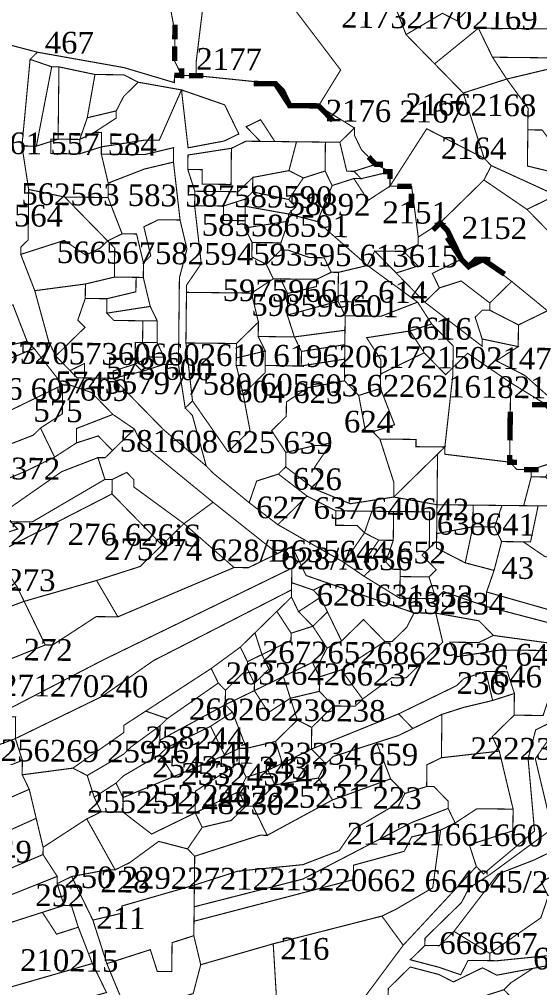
# Model space of a CAD drawing. Header units: metres. Extents: x 294533 to 301305, y 1963486 to 1977426.
# Drawn here: x 300550 to 300839, y 1966447 to 1966986 of the extents above; entities that cross this region are included whole.
import ezdxf

# ---------------------------------------------------------------- set-up
doc = ezdxf.new("R2010")
doc.units = ezdxf.units.M
for name, color, linetype in [('SURVEY NO.', 7, 'Continuous'), ('SURVEY PLOT BOUNDARY', 35, 'Continuous'), ('VILLAGE BOUNDARY', 212, 'Continuous')]:
    doc.layers.add(name, color=color, linetype=linetype)
doc.styles.get("Standard").update_dxf_attribs({"font": 'times.ttf'})

# ---------------------------------------------------------------- blocks, each defined once
blk = doc.blocks.new('45')
at = {"layer": 'SURVEY PLOT BOUNDARY', "lineweight": 18, "const_width": 0.603}
for points in [[(300713.42, 1967025.87), (300681.23, 1967022.2), (300652.83, 1966998.4), (300648.41, 1966962.26), (300648.32, 1966954.23), (300636.26, 1966954.36), (300640.28, 1966954.31), (300636.35, 1966962.4), (300636.53, 1966978.48), (300632.73, 1966998.62), (300644.88, 1967006.52), (300661.09, 1967018.4), (300673.19, 1967022.29), (300685.38, 1967034.22), (300693.5, 1967042.17), (300709.8, 1967062.09), (300722.08, 1967082.05), (300742.04, 1967069.77), (300746.01, 1967065.71), (300753.96, 1967057.58), (300737.67, 1967037.66)], [(300796.93, 1966944.55), (300808.59, 1966908.24), (300776.61, 1966924.67), (300756.16, 1966892.74), (300756.25, 1966900.77), (300748.26, 1966904.88), (300740.31, 1966913.01), (300736.38, 1966921.09), (300736.42, 1966925.11), (300716.46, 1966937.39), (300728.74, 1966957.36), (300701.01, 1966993.84), (300733.38, 1967013.59), (300737.67, 1967037.66), (300753.96, 1967057.58), (300753.79, 1967041.5), (300749.41, 1967009.39), (300757.32, 1966997.24), (300765.13, 1966977.06), (300781.03, 1966960.8)], [(300882.03, 1967007.93), (300865.65, 1966979.97), (300805.37, 1966980.63), (300781.03, 1966960.8), (300765.13, 1966977.06), (300785.36, 1966988.89), (300793.35, 1966984.78), (300817.73, 1967008.63), (300821.62, 1966996.53), (300861.98, 1967012.17), (300862.16, 1967028.24), (300858.32, 1967044.37), (300858.36, 1967048.39), (300862.38, 1967048.34), (300874.44, 1967048.21), (300886.14, 1967015.92)], [(300716.46, 1966937.39), (300700.39, 1966937.57), (300692.48, 1966949.72), (300648.32, 1966954.23), (300648.41, 1966962.26), (300652.83, 1966998.4), (300681.23, 1967022.2), (300713.42, 1967025.87), (300737.67, 1967037.66), (300733.38, 1967013.59), (300701.01, 1966993.84), (300728.74, 1966957.36)], [(300862.16, 1967028.24), (300861.98, 1967012.17), (300821.62, 1966996.53), (300817.73, 1967008.63), (300793.35, 1966984.78), (300785.36, 1966988.89), (300765.13, 1966977.06), (300757.32, 1966997.24), (300769.33, 1966993.09), (300777.5, 1967005.06), (300797.68, 1967012.88), (300842.02, 1967024.45), (300841.98, 1967020.43)], [(300821.13, 1966952.32), (300796.93, 1966944.55), (300781.03, 1966960.8), (300805.37, 1966980.63), (300813.23, 1966964.47)], [(300865.65, 1966979.97), (300857.43, 1966963.98), (300813.23, 1966964.47), (300805.37, 1966980.63)], [(300608.18, 1966958.69), (300636.22, 1966950.34), (300636.26, 1966954.36), (300648.32, 1966954.23), (300692.48, 1966949.72), (300700.39, 1966937.57), (300716.46, 1966937.39), (300736.42, 1966925.11), (300728.3, 1966917.16), (300720.26, 1966917.25), (300704.18, 1966917.43), (300692.13, 1966917.56), (300684.22, 1966929.71), (300676.14, 1966925.78), (300684.09, 1966917.65), (300676.05, 1966917.74), (300667.97, 1966913.81), (300643.81, 1966910.06), (300643.73, 1966902.02), (300647.61, 1966889.91), (300647.52, 1966881.88), (300651.19, 1966849.68), (300643.02, 1966837.71), (300642.97, 1966833.69), (300642.66, 1966805.55), (300646.32, 1966773.35), (300642.26, 1966769.37), (300638.51, 1966793.54), (300638.6, 1966801.57), (300639.04, 1966841.77), (300643.24, 1966857.8), (300639.4, 1966873.93), (300635.73, 1966906.13), (300635.82, 1966914.16), (300619.7, 1966910.32), (300595.59, 1966910.59), (300595.63, 1966914.61), (300619.79, 1966918.36), (300623.81, 1966918.32), (300627.83, 1966918.27), (300640.19, 1966946.28), (300616.13, 1966950.56), (300608.13, 1966954.67), (300592.06, 1966954.85), (300572.01, 1966959.09), (300567.99, 1966959.13), (300555.98, 1966963.28), (300560.04, 1966967.26)], [(300559.46, 1966915.01), (300551.43, 1966915.1), (300555.98, 1966963.28), (300567.99, 1966959.13)], [(300813.23, 1966964.47), (300857.43, 1966963.98), (300853.37, 1966960), (300821.13, 1966952.32)], [(300571.56, 1966918.89), (300559.46, 1966915.01), (300567.99, 1966959.13), (300572.01, 1966959.09)], [(300583.62, 1966918.76), (300571.56, 1966918.89), (300572.01, 1966959.09), (300592.06, 1966954.85), (300587.77, 1966930.77)], [(300853.37, 1966960), (300865.16, 1966935.75), (300888.96, 1966907.35), (300880.88, 1966903.42), (300852.79, 1966907.75), (300840.91, 1966923.96), (300832.88, 1966924.05), (300833.01, 1966936.11), (300821.13, 1966952.32)], [(300616.13, 1966950.56), (300608, 1966942.61), (300603.89, 1966934.62), (300587.77, 1966930.77), (300592.06, 1966954.85), (300608.13, 1966954.67)], [(300832.65, 1966903.95), (300884.77, 1966891.32), (300888.83, 1966895.29), (300880.88, 1966903.42), (300888.96, 1966907.35), (300901.06, 1966911.24), (300925.22, 1966914.99), (300929.28, 1966918.96), (300929.24, 1966914.95), (300933.04, 1966894.8), (300924.95, 1966890.87), (300896.78, 1966887.16), (300852.57, 1966887.65), (300848.55, 1966887.7), (300812.56, 1966904.17), (300808.59, 1966908.24), (300796.93, 1966944.55), (300821.13, 1966952.32), (300833.01, 1966936.11), (300832.88, 1966924.05)], [(300591.7, 1966922.69), (300603.85, 1966930.6), (300603.89, 1966934.62), (300608, 1966942.61), (300616.13, 1966950.56), (300640.19, 1966946.28), (300627.83, 1966918.27), (300623.81, 1966918.32), (300619.79, 1966918.36), (300595.63, 1966914.61), (300595.72, 1966922.65)], [(300640.19, 1966946.28), (300643.86, 1966914.08), (300664, 1966917.87), (300672.08, 1966921.8), (300664.22, 1966937.97)], [(300664, 1966917.87), (300643.86, 1966914.08), (300640.19, 1966946.28), (300664.22, 1966937.97), (300672.08, 1966921.8)], [(300591.7, 1966922.69), (300583.62, 1966918.76), (300587.77, 1966930.77), (300603.89, 1966934.62), (300603.85, 1966930.6)], [(300692.13, 1966917.56), (300684.09, 1966917.65), (300676.14, 1966925.78), (300684.22, 1966929.71)], [(300736.16, 1966901), (300732.14, 1966901.04), (300728.3, 1966917.16), (300736.42, 1966925.11), (300736.38, 1966921.09), (300740.31, 1966913.01), (300748.26, 1966904.88)], [(300784.07, 1966872.33), (300771.93, 1966864.42), (300768.22, 1966892.6), (300756.16, 1966892.74), (300776.61, 1966924.67), (300808.59, 1966908.24), (300812.56, 1966904.17), (300808.45, 1966896.18), (300800.33, 1966888.23)], [(300880.88, 1966903.42), (300888.83, 1966895.29), (300884.77, 1966891.32), (300832.65, 1966903.95), (300832.88, 1966924.05), (300840.91, 1966923.96), (300852.79, 1966907.75)], [(300567.55, 1966918.94), (300567.46, 1966910.9), (300583.53, 1966910.72), (300595.63, 1966914.61), (300595.59, 1966910.59), (300599.43, 1966894.47), (300599.34, 1966886.43), (300575.23, 1966886.69), (300555.18, 1966890.93), (300551.43, 1966915.1), (300559.46, 1966915.01), (300571.56, 1966918.89)], [(300583.53, 1966910.72), (300567.46, 1966910.9), (300567.55, 1966918.94), (300571.56, 1966918.89), (300583.62, 1966918.76)], [(300595.63, 1966914.61), (300583.53, 1966910.72), (300583.62, 1966918.76), (300591.7, 1966922.69), (300595.72, 1966922.65)], [(300619.61, 1966902.28), (300599.43, 1966894.47), (300595.59, 1966910.59), (300619.7, 1966910.32), (300635.82, 1966914.16), (300635.73, 1966906.13)], [(300704.18, 1966917.43), (300699.99, 1966901.4), (300679.85, 1966897.6), (300671.72, 1966889.65), (300647.61, 1966889.91), (300643.73, 1966902.02), (300651.76, 1966901.93), (300651.67, 1966893.89), (300667.75, 1966893.71), (300667.97, 1966913.81), (300676.05, 1966917.74), (300684.09, 1966917.65), (300692.13, 1966917.56)], [(300667.97, 1966913.81), (300667.75, 1966893.71), (300651.67, 1966893.89), (300651.76, 1966901.93), (300643.73, 1966902.02), (300643.81, 1966910.06)], [(300720.08, 1966901.17), (300707.98, 1966897.29), (300699.99, 1966901.4), (300704.18, 1966917.43), (300720.26, 1966917.25)], [(300728.3, 1966917.16), (300732.14, 1966901.04), (300736.16, 1966901), (300740.13, 1966896.93), (300736.11, 1966896.98), (300724.01, 1966893.09), (300720.08, 1966901.17), (300720.26, 1966917.25)], [(300623.1, 1966854.01), (300619.04, 1966850.03), (300615.19, 1966866.15), (300607.16, 1966866.24), (300599.34, 1966886.43), (300599.43, 1966894.47), (300619.61, 1966902.28), (300635.73, 1966906.13), (300639.4, 1966873.93), (300627.34, 1966874.06), (300619.26, 1966870.13)], [(300756.25, 1966900.77), (300740.13, 1966896.93), (300736.16, 1966901), (300748.26, 1966904.88)], [(300848.55, 1966887.7), (300832.39, 1966879.83), (300808.45, 1966896.18), (300812.56, 1966904.17)], [(300663.6, 1966881.7), (300647.52, 1966881.88), (300647.61, 1966889.91), (300671.72, 1966889.65), (300679.85, 1966897.6), (300679.76, 1966889.56), (300675.7, 1966885.58)], [(300707.98, 1966897.29), (300699.81, 1966885.32), (300679.76, 1966889.56), (300679.85, 1966897.6), (300699.99, 1966901.4)], [(300724.01, 1966893.09), (300715.75, 1966873.08), (300699.72, 1966877.28), (300703.79, 1966881.25), (300699.81, 1966885.32), (300707.98, 1966897.29), (300720.08, 1966901.17)], [(300736.11, 1966896.98), (300744.02, 1966884.83), (300756.16, 1966892.74), (300768.22, 1966892.6), (300771.93, 1966864.42), (300771.88, 1966860.4), (300763.8, 1966856.47), (300747.73, 1966856.65), (300743.62, 1966848.66), (300715.75, 1966873.08), (300724.01, 1966893.09)], [(300756.16, 1966892.74), (300744.02, 1966884.83), (300736.11, 1966896.98), (300740.13, 1966896.93), (300756.25, 1966900.77)], [(300848.29, 1966863.58), (300872.13, 1966839.2), (300880.08, 1966831.07), (300891.96, 1966814.86), (300903.88, 1966802.67), (300907.55, 1966770.47), (300895.45, 1966766.58), (300891.38, 1966762.61), (300875.35, 1966766.8), (300887.5, 1966774.71), (300883.57, 1966782.79), (300875.71, 1966798.96), (300871.73, 1966803.02), (300847.84, 1966823.38), (300843.82, 1966823.43), (300823.91, 1966839.73), (300807.96, 1966851.96), (300799.88, 1966848.03), (300795.91, 1966852.1), (300788.05, 1966868.26), (300784.07, 1966872.33), (300800.33, 1966888.23), (300808.45, 1966896.18), (300832.39, 1966879.83)], [(300940.98, 1966886.68), (300928.84, 1966878.77), (300912.68, 1966870.91), (300900.66, 1966875.06), (300884.46, 1966863.18), (300876.37, 1966859.25), (300848.29, 1966863.58), (300832.39, 1966879.83), (300848.55, 1966887.7), (300852.57, 1966887.65), (300896.78, 1966887.16), (300924.95, 1966890.87), (300933.04, 1966894.8)], [(300575.23, 1966886.69), (300599.07, 1966862.31), (300595.01, 1966858.34), (300586.93, 1966854.4), (300574.96, 1966862.58), (300550.76, 1966854.8), (300550.8, 1966858.82), (300554.87, 1966862.8), (300555.18, 1966890.93)], [(300607.16, 1966866.24), (300599.07, 1966862.31), (300575.23, 1966886.69), (300599.34, 1966886.43)], [(300703.79, 1966881.25), (300699.72, 1966877.28), (300675.65, 1966881.56), (300675.7, 1966885.58), (300679.76, 1966889.56), (300699.81, 1966885.32)], [(300663.6, 1966881.7), (300663.51, 1966873.66), (300675.57, 1966873.53), (300675.52, 1966869.51), (300679.45, 1966861.42), (300679.36, 1966853.38), (300687.36, 1966849.28), (300691.29, 1966841.19), (300679.14, 1966833.29), (300642.97, 1966833.69), (300643.02, 1966837.71), (300651.19, 1966849.68), (300647.52, 1966881.88)], [(300675.65, 1966881.56), (300675.57, 1966873.53), (300663.51, 1966873.66), (300663.6, 1966881.7), (300675.7, 1966885.58)], [(300699.68, 1966873.26), (300675.52, 1966869.51), (300675.57, 1966873.53), (300675.65, 1966881.56), (300699.72, 1966877.28)], [(300715.75, 1966873.08), (300743.62, 1966848.66), (300727.5, 1966844.81), (300723.48, 1966844.86), (300719.55, 1966852.94), (300711.51, 1966853.03), (300699.5, 1966857.18), (300695.48, 1966857.23), (300695.53, 1966861.25), (300699.68, 1966873.26), (300699.72, 1966877.28)], [(300626.59, 1966805.73), (300626.72, 1966817.79), (300622.79, 1966825.87), (300618.95, 1966841.99), (300619.04, 1966850.03), (300623.1, 1966854.01), (300619.26, 1966870.13), (300627.34, 1966874.06), (300639.4, 1966873.93), (300643.24, 1966857.8), (300639.04, 1966841.77), (300638.6, 1966801.57), (300638.51, 1966793.54), (300630.47, 1966793.62), (300630.52, 1966797.64)], [(300695.53, 1966861.25), (300679.45, 1966861.42), (300675.52, 1966869.51), (300699.68, 1966873.26)], [(300783.67, 1966836.15), (300775.55, 1966828.2), (300759.65, 1966844.46), (300771.75, 1966848.34), (300763.8, 1966856.47), (300771.88, 1966860.4), (300771.93, 1966864.42), (300784.07, 1966872.33), (300788.05, 1966868.26), (300795.91, 1966852.1), (300779.74, 1966844.24)], [(300619.04, 1966850.03), (300618.95, 1966841.99), (300614.93, 1966842.04), (300602.87, 1966842.17), (300603.05, 1966858.25), (300599.07, 1966862.31), (300607.16, 1966866.24), (300615.19, 1966866.15)], [(300574.96, 1966862.58), (300586.93, 1966854.4), (300595.01, 1966858.34), (300599.07, 1966862.31), (300603.05, 1966858.25), (300602.87, 1966842.17), (300586.75, 1966838.33), (300558.58, 1966834.62), (300550.76, 1966854.8)], [(300695.48, 1966857.23), (300687.36, 1966849.28), (300679.36, 1966853.38), (300679.45, 1966861.42), (300695.53, 1966861.25)], [(300699.5, 1966857.18), (300711.51, 1966853.03), (300719.55, 1966852.94), (300723.48, 1966844.86), (300715.4, 1966840.93), (300695.3, 1966841.15), (300691.29, 1966841.19), (300687.36, 1966849.28), (300695.48, 1966857.23)], [(300807.43, 1966803.73), (300807.48, 1966807.75), (300827.53, 1966803.51), (300815.38, 1966795.6), (300831.37, 1966787.39), (300863.21, 1966758.9), (300855.17, 1966758.98), (300843.25, 1966771.18), (300823.29, 1966783.46), (300799.35, 1966799.8), (300791.22, 1966791.85), (300791.36, 1966803.91), (300779.43, 1966816.1), (300771.53, 1966828.25), (300743.62, 1966848.66), (300747.73, 1966856.65), (300759.65, 1966844.46), (300775.55, 1966828.2)], [(300771.75, 1966848.34), (300759.65, 1966844.46), (300747.73, 1966856.65), (300763.8, 1966856.47)], [(300771.53, 1966828.25), (300751.35, 1966820.43), (300731.25, 1966820.65), (300727.32, 1966828.74), (300727.5, 1966844.81), (300743.62, 1966848.66)], [(300795.91, 1966852.1), (300799.88, 1966848.03), (300807.96, 1966851.96), (300823.91, 1966839.73), (300811.72, 1966827.8), (300795.77, 1966840.04), (300783.67, 1966836.15), (300779.74, 1966844.24)], [(300727.32, 1966828.74), (300699.1, 1966821.01), (300699.23, 1966833.07), (300715.35, 1966836.91), (300715.4, 1966840.93), (300723.48, 1966844.86), (300727.5, 1966844.81)], [(300586.49, 1966814.21), (300570.23, 1966798.31), (300566.3, 1966806.39), (300558.58, 1966834.62), (300586.75, 1966838.33), (300586.66, 1966830.29), (300582.51, 1966818.27)], [(300598.72, 1966830.15), (300586.66, 1966830.29), (300586.75, 1966838.33), (300602.87, 1966842.17), (300614.93, 1966842.04), (300614.84, 1966834)], [(300622.79, 1966825.87), (300598.63, 1966822.12), (300598.72, 1966830.15), (300614.84, 1966834), (300614.93, 1966842.04), (300618.95, 1966841.99)], [(300702.99, 1966808.9), (300682.89, 1966809.13), (300682.98, 1966817.16), (300679.14, 1966833.29), (300691.29, 1966841.19), (300695.3, 1966841.15), (300699.23, 1966833.07), (300699.1, 1966821.01)], [(300715.35, 1966836.91), (300699.23, 1966833.07), (300695.3, 1966841.15), (300715.4, 1966840.93)], [(300807.48, 1966807.75), (300807.43, 1966803.73), (300775.55, 1966828.2), (300783.67, 1966836.15), (300795.77, 1966840.04), (300811.72, 1966827.8), (300811.67, 1966823.78), (300807.65, 1966823.83), (300803.59, 1966819.85)], [(300843.82, 1966823.43), (300827.66, 1966815.57), (300811.67, 1966823.78), (300811.72, 1966827.8), (300823.91, 1966839.73)], [(300679.14, 1966833.29), (300682.98, 1966817.16), (300670.79, 1966805.24), (300642.66, 1966805.55), (300642.97, 1966833.69)], [(300598.63, 1966822.12), (300602.61, 1966818.05), (300618.68, 1966817.87), (300618.55, 1966805.82), (300614.53, 1966805.86), (300614.4, 1966793.8), (300602.29, 1966789.92), (300602.25, 1966785.9), (300586.18, 1966786.07), (300586.26, 1966794.11), (300578.18, 1966790.18), (300570.23, 1966798.31), (300586.49, 1966814.21), (300582.51, 1966818.27), (300586.66, 1966830.29), (300598.72, 1966830.15)], [(300731.16, 1966812.61), (300702.99, 1966808.9), (300699.1, 1966821.01), (300727.32, 1966828.74), (300731.25, 1966820.65)], [(300771.53, 1966828.25), (300779.43, 1966816.1), (300767.33, 1966812.21), (300743.18, 1966808.46), (300751.08, 1966796.31), (300750.99, 1966788.27), (300750.9, 1966780.24), (300738.8, 1966776.35), (300730.85, 1966784.48), (300730.99, 1966796.54), (300731.07, 1966804.57), (300731.16, 1966812.61), (300731.25, 1966820.65), (300751.35, 1966820.43)], [(300546.43, 1966826.71), (300554.25, 1966806.53), (300522.01, 1966798.84), (300493.7, 1966783.07), (300481.55, 1966775.17), (300469.45, 1966771.28), (300457.4, 1966771.42), (300449.58, 1966791.6), (300469.72, 1966795.4), (300489.9, 1966803.22), (300493.96, 1966807.19), (300518.21, 1966818.98), (300530.36, 1966826.89), (300534.33, 1966822.83)], [(300626.72, 1966817.79), (300618.68, 1966817.87), (300602.61, 1966818.05), (300598.63, 1966822.12), (300622.79, 1966825.87)], [(300827.66, 1966815.57), (300827.53, 1966803.51), (300807.48, 1966807.75), (300803.59, 1966819.85), (300807.65, 1966823.83), (300811.67, 1966823.78)], [(300875.35, 1966766.8), (300863.21, 1966758.9), (300831.37, 1966787.39), (300815.38, 1966795.6), (300827.53, 1966803.51), (300827.66, 1966815.57), (300843.82, 1966823.43), (300847.84, 1966823.38), (300871.73, 1966803.02), (300875.71, 1966798.96), (300883.57, 1966782.79), (300887.5, 1966774.71)], [(300626.59, 1966805.73), (300618.55, 1966805.82), (300618.68, 1966817.87), (300626.72, 1966817.79)], [(300682.89, 1966809.13), (300686.82, 1966801.04), (300670.7, 1966797.2), (300670.79, 1966805.24), (300682.98, 1966817.16)], [(300731.07, 1966804.57), (300706.92, 1966800.82), (300702.99, 1966808.9), (300731.16, 1966812.61)], [(300775.24, 1966800.07), (300750.99, 1966788.27), (300751.08, 1966796.31), (300743.18, 1966808.46), (300767.33, 1966812.21)], [(300791.22, 1966791.85), (300787.16, 1966787.88), (300775.24, 1966800.07), (300767.33, 1966812.21), (300779.43, 1966816.1), (300791.36, 1966803.91)], [(300558.22, 1966802.46), (300529.96, 1966790.71), (300522.01, 1966798.84), (300554.25, 1966806.53)], [(300622.48, 1966797.73), (300614.4, 1966793.8), (300614.53, 1966805.86), (300618.55, 1966805.82)], [(300630.52, 1966797.64), (300622.48, 1966797.73), (300618.55, 1966805.82), (300626.59, 1966805.73)], [(300670.7, 1966797.2), (300670.66, 1966793.18), (300674.5, 1966777.06), (300678.3, 1966756.92), (300666.11, 1966744.99), (300646.32, 1966773.35), (300642.66, 1966805.55), (300670.79, 1966805.24)], [(300706.83, 1966792.78), (300686.73, 1966793), (300686.82, 1966801.04), (300682.89, 1966809.13), (300702.99, 1966808.9), (300706.92, 1966800.82)], [(300574.07, 1966782.19), (300517.5, 1966754.67), (300517.54, 1966758.69), (300501.38, 1966750.83), (300497.45, 1966758.91), (300465.12, 1966743.19), (300461.19, 1966751.27), (300461.24, 1966755.29), (300473.38, 1966763.2), (300485.53, 1966771.1), (300497.63, 1966774.99), (300529.96, 1966790.71), (300558.22, 1966802.46)], [(300686.73, 1966793), (300686.69, 1966788.98), (300674.5, 1966777.06), (300670.66, 1966793.18), (300670.7, 1966797.2), (300686.82, 1966801.04)], [(300730.99, 1966796.54), (300706.83, 1966792.78), (300706.92, 1966800.82), (300731.07, 1966804.57)], [(300775.24, 1966800.07), (300787.16, 1966787.88), (300791.22, 1966791.85), (300791.18, 1966787.83), (300786.72, 1966747.68), (300770.64, 1966747.86), (300770.69, 1966751.88), (300750.59, 1966752.1), (300746.62, 1966756.16), (300758.72, 1966760.05), (300750.9, 1966780.24), (300750.99, 1966788.27)], [(300630.47, 1966793.62), (300618.37, 1966789.74), (300614.4, 1966793.8), (300622.48, 1966797.73), (300630.52, 1966797.64)], [(300690.35, 1966756.78), (300698.26, 1966744.64), (300698.17, 1966736.6), (300694.11, 1966732.62), (300682.01, 1966728.74), (300677.85, 1966716.72), (300657.94, 1966733.02), (300653.96, 1966737.09), (300646.24, 1966765.31), (300642.26, 1966769.37), (300646.32, 1966773.35), (300666.11, 1966744.99), (300678.3, 1966756.92), (300674.5, 1966777.06), (300686.69, 1966788.98), (300686.73, 1966793), (300706.83, 1966792.78), (300730.99, 1966796.54), (300730.85, 1966784.48), (300710.71, 1966780.68), (300698.57, 1966772.77), (300698.48, 1966764.73)], [(300823.29, 1966783.46), (300823.11, 1966767.38), (300822.8, 1966739.24), (300786.67, 1966743.66), (300786.72, 1966747.68), (300791.18, 1966787.83), (300791.22, 1966791.85), (300799.35, 1966799.8)], [(300586.18, 1966786.07), (300582.16, 1966786.12), (300578.18, 1966790.18), (300586.26, 1966794.11)], [(300646.24, 1966765.31), (300653.96, 1966737.09), (300630.07, 1966757.45), (300602.25, 1966785.9), (300618.37, 1966789.74), (300630.47, 1966793.62), (300638.51, 1966793.54), (300642.26, 1966769.37)], [(300618.37, 1966789.74), (300602.25, 1966785.9), (300602.29, 1966789.92), (300614.4, 1966793.8)], [(300750.59, 1966752.1), (300758.36, 1966727.89), (300758.32, 1966723.87), (300758.27, 1966719.85), (300734.12, 1966716.1), (300714.11, 1966724.36), (300718.22, 1966732.36), (300714.25, 1966736.42), (300722.42, 1966748.39), (300714.38, 1966748.48), (300698.26, 1966744.64), (300690.35, 1966756.78), (300698.48, 1966764.73), (300698.57, 1966772.77), (300710.71, 1966780.68), (300730.85, 1966784.48), (300738.8, 1966776.35), (300742.6, 1966756.21), (300746.62, 1966756.16)], [(300561.75, 1966758.2), (300557.69, 1966754.23), (300537.51, 1966746.41), (300509.29, 1966738.68), (300501.38, 1966750.83), (300517.54, 1966758.69), (300517.5, 1966754.67), (300574.07, 1966782.19), (300574.03, 1966778.17), (300573.94, 1966770.13), (300573.9, 1966766.11)], [(300581.76, 1966749.94), (300569.61, 1966742.04), (300561.75, 1966758.2), (300573.9, 1966766.11), (300573.94, 1966770.13), (300574.03, 1966778.17), (300574.07, 1966782.19), (300578.09, 1966782.14), (300590.11, 1966777.99), (300602.03, 1966765.8), (300581.85, 1966757.98)], [(300758.72, 1966760.05), (300746.62, 1966756.16), (300742.6, 1966756.21), (300738.8, 1966776.35), (300750.9, 1966780.24)], [(300843.25, 1966771.18), (300855.17, 1966758.98), (300863.21, 1966758.9), (300875.35, 1966766.8), (300891.38, 1966762.61), (300895.45, 1966766.58), (300907.55, 1966770.47), (300915.59, 1966770.38), (300923.49, 1966758.23), (300915.27, 1966742.24), (300919.2, 1966734.16), (300910.95, 1966714.15), (300910.9, 1966710.13), (300906.88, 1966710.17), (300890.9, 1966718.39), (300874.91, 1966726.61), (300870.89, 1966726.65), (300846.91, 1966738.98), (300834.81, 1966735.09), (300826.77, 1966735.18), (300822.8, 1966739.24), (300823.11, 1966767.38), (300823.29, 1966783.46)], [(300614, 1966757.63), (300601.81, 1966745.7), (300593.86, 1966753.83), (300581.76, 1966749.94), (300581.85, 1966757.98), (300602.03, 1966765.8)], [(300525.18, 1966722.43), (300476.78, 1966706.88), (300472.98, 1966727.02), (300509.29, 1966738.68), (300537.51, 1966746.41), (300557.69, 1966754.23), (300561.75, 1966758.2), (300569.61, 1966742.04), (300553.45, 1966734.18)], [(300617.93, 1966749.54), (300657.76, 1966716.94), (300641.55, 1966705.06), (300613.64, 1966725.47), (300613.69, 1966729.49), (300609.71, 1966733.55), (300601.63, 1966729.62), (300597.61, 1966729.67), (300593.72, 1966741.77), (300597.74, 1966741.73), (300601.81, 1966745.7), (300614, 1966757.63)], [(300537.15, 1966714.26), (300484.68, 1966694.74), (300476.78, 1966706.88), (300525.18, 1966722.43), (300553.45, 1966734.18), (300569.61, 1966742.04), (300581.76, 1966749.94), (300593.86, 1966753.83), (300601.81, 1966745.7), (300597.74, 1966741.73), (300593.72, 1966741.77), (300573.54, 1966733.95), (300545.19, 1966714.17)], [(300782.65, 1966743.71), (300758.27, 1966719.85), (300758.32, 1966723.87), (300758.36, 1966727.89), (300750.59, 1966752.1), (300770.69, 1966751.88), (300770.64, 1966747.86), (300786.72, 1966747.68)], [(300698.17, 1966736.6), (300698.26, 1966744.64), (300714.38, 1966748.48), (300722.42, 1966748.39), (300714.25, 1966736.42), (300718.22, 1966732.36), (300714.11, 1966724.36)], [(300822.8, 1966739.24), (300826.77, 1966735.18), (300834.81, 1966735.09), (300834.77, 1966731.07), (300830.57, 1966715.04), (300818.51, 1966715.17), (300802.44, 1966715.35), (300786.36, 1966715.52), (300782.34, 1966715.57), (300782.65, 1966743.71), (300786.72, 1966747.68), (300786.67, 1966743.66)], [(300597.61, 1966729.67), (300557.16, 1966705.99), (300545.1, 1966706.13), (300545.19, 1966714.17), (300573.54, 1966733.95), (300593.72, 1966741.77)], [(300782.65, 1966743.71), (300782.34, 1966715.57), (300758.27, 1966719.85)], [(300714.11, 1966724.36), (300734.12, 1966716.1), (300758.27, 1966719.85), (300782.34, 1966715.57), (300782.17, 1966699.49), (300782.12, 1966695.47), (300778.06, 1966691.5), (300778.28, 1966711.59), (300758.19, 1966711.82), (300746.13, 1966711.95), (300726.04, 1966712.17), (300710.05, 1966720.39), (300694.11, 1966732.62), (300698.17, 1966736.6)], [(300846.91, 1966738.98), (300842.8, 1966730.98), (300834.77, 1966731.07), (300834.81, 1966735.09)], [(300641.55, 1966705.06), (300629.36, 1966693.14), (300601.54, 1966721.58), (300601.63, 1966729.62), (300609.71, 1966733.55), (300613.69, 1966729.49), (300613.64, 1966725.47)], [(300710.05, 1966720.39), (300693.8, 1966704.49), (300677.85, 1966716.72), (300682.01, 1966728.74), (300694.11, 1966732.62)], [(300846.64, 1966714.86), (300838.61, 1966714.95), (300830.57, 1966715.04), (300834.77, 1966731.07), (300842.8, 1966730.98), (300846.78, 1966726.92)], [(300601.54, 1966721.58), (300524.74, 1966682.23), (300496.52, 1966674.5), (300492.59, 1966682.59), (300524.92, 1966698.31), (300533, 1966702.24), (300536.97, 1966698.18), (300549.07, 1966702.06), (300545.1, 1966706.13), (300557.16, 1966705.99), (300597.61, 1966729.67), (300601.63, 1966729.62)], [(300629.36, 1966693.14), (300617.17, 1966681.21), (300592.97, 1966673.44), (300552.65, 1966661.83), (300548.72, 1966669.91), (300540.81, 1966682.06), (300532.73, 1966678.12), (300500.45, 1966666.42), (300496.52, 1966674.5), (300524.74, 1966682.23), (300601.54, 1966721.58)], [(300693.8, 1966704.49), (300710.05, 1966720.39), (300726.04, 1966712.17), (300725.95, 1966704.13), (300729.97, 1966704.09), (300738, 1966704), (300741.98, 1966699.94), (300733.81, 1966687.97), (300729.74, 1966683.99)], [(300677.45, 1966680.55), (300669.42, 1966680.64), (300641.55, 1966705.06), (300657.76, 1966716.94), (300693.62, 1966688.41)], [(300782.17, 1966699.49), (300782.34, 1966715.57), (300786.36, 1966715.52), (300802.44, 1966715.35), (300802.3, 1966703.29)], [(300814.36, 1966703.16), (300802.3, 1966703.29), (300802.44, 1966715.35), (300818.51, 1966715.17)], [(300834.37, 1966694.9), (300830.35, 1966694.94), (300818.29, 1966695.07), (300814.36, 1966703.16), (300818.51, 1966715.17), (300830.57, 1966715.04), (300838.61, 1966714.95)], [(300870.62, 1966702.54), (300862.36, 1966682.53), (300842.31, 1966686.77), (300830.35, 1966694.94), (300834.37, 1966694.9), (300838.61, 1966714.95), (300846.64, 1966714.86), (300874.73, 1966710.53)], [(300746.13, 1966711.95), (300741.98, 1966699.94), (300738, 1966704), (300729.97, 1966704.09), (300725.95, 1966704.13), (300726.04, 1966712.17)], [(300758.19, 1966711.82), (300758.01, 1966695.74), (300749.97, 1966695.83), (300741.98, 1966699.94), (300746.13, 1966711.95)], [(300773.99, 1966687.52), (300781.94, 1966679.39), (300777.88, 1966675.42), (300761.81, 1966675.6), (300761.85, 1966679.62), (300757.83, 1966679.66), (300753.86, 1966683.72), (300758.01, 1966695.74), (300758.19, 1966711.82), (300778.28, 1966711.59), (300778.06, 1966691.5)], [(300669.42, 1966680.64), (300604.81, 1966653.21), (300592.97, 1966673.44), (300617.17, 1966681.21), (300629.36, 1966693.14), (300641.55, 1966705.06)], [(300798.06, 1966683.24), (300782.08, 1966691.45), (300782.12, 1966695.47), (300782.17, 1966699.49), (300802.3, 1966703.29)], [(300818.29, 1966695.07), (300814.09, 1966679.04), (300798.06, 1966683.24), (300802.3, 1966703.29), (300814.36, 1966703.16)], [(300745.77, 1966679.79), (300741.71, 1966675.82), (300729.74, 1966683.99), (300733.81, 1966687.97), (300741.98, 1966699.94), (300749.97, 1966695.83), (300741.8, 1966683.86)], [(300596.5, 1966629.18), (300535.86, 1966597.69), (300515.99, 1966618.01), (300564.44, 1966637.58), (300568.46, 1966637.53), (300592.75, 1966653.34), (300604.81, 1966653.21), (300669.42, 1966680.64), (300677.45, 1966680.55), (300693.62, 1966688.41), (300701.7, 1966692.34), (300705.63, 1966684.26), (300701.57, 1966680.28), (300612.67, 1966637.04)], [(300753.86, 1966683.72), (300757.83, 1966679.66), (300761.85, 1966679.62), (300761.81, 1966675.6), (300761.67, 1966663.54), (300741.71, 1966675.82), (300745.77, 1966679.79), (300741.8, 1966683.86), (300749.97, 1966695.83), (300758.01, 1966695.74)], [(300809.94, 1966667.03), (300809.85, 1966658.99), (300785.83, 1966667.29), (300781.77, 1966663.32), (300777.88, 1966675.42), (300781.94, 1966679.39), (300773.99, 1966687.52), (300778.06, 1966691.5), (300782.12, 1966695.47), (300782.08, 1966691.45), (300798.06, 1966683.24), (300814.09, 1966679.04)], [(300858.21, 1966670.51), (300854.02, 1966654.48), (300809.94, 1966667.03), (300814.09, 1966679.04), (300818.29, 1966695.07), (300830.35, 1966694.94), (300842.31, 1966686.77), (300862.36, 1966682.53)], [(300721.57, 1966672.02), (300713.49, 1966668.09), (300701.48, 1966672.24), (300701.57, 1966680.28), (300705.63, 1966684.26), (300709.56, 1966676.17)], [(300596.28, 1966609.08), (300547.79, 1966585.5), (300547.88, 1966593.54), (300547.92, 1966597.56), (300543.9, 1966597.6), (300535.86, 1966597.69), (300596.5, 1966629.18), (300612.67, 1966637.04), (300701.57, 1966680.28), (300701.48, 1966672.24), (300701.43, 1966668.22), (300624.63, 1966628.87)], [(300568.46, 1966637.53), (300564.44, 1966637.58), (300552.65, 1966661.83), (300592.97, 1966673.44), (300604.81, 1966653.21), (300592.75, 1966653.34)], [(300717.47, 1966664.03), (300705.32, 1966656.12), (300701.39, 1966664.2), (300701.43, 1966668.22), (300701.48, 1966672.24), (300713.49, 1966668.09)], [(300769.62, 1966655.41), (300765.51, 1966647.42), (300757.39, 1966639.47), (300753.37, 1966639.51), (300741.45, 1966651.7), (300729.26, 1966639.78), (300721.4, 1966655.94), (300717.47, 1966664.03), (300713.49, 1966668.09), (300721.57, 1966672.02)], [(300781.77, 1966663.32), (300761.67, 1966663.54), (300761.81, 1966675.6), (300777.88, 1966675.42)], [(300552.65, 1966661.83), (300500.18, 1966642.3), (300500.27, 1966650.34), (300536.62, 1966666.02), (300548.72, 1966669.91)], [(300579.76, 1966569.07), (300551.58, 1966565.36), (300551.67, 1966573.4), (300547.79, 1966585.5), (300596.28, 1966609.08), (300624.63, 1966628.87), (300701.43, 1966668.22), (300701.39, 1966664.2), (300693.26, 1966656.25), (300681.07, 1966644.33), (300672.95, 1966636.38), (300656.74, 1966624.5), (300620.3, 1966600.78), (300608.16, 1966592.87), (300608.11, 1966588.85)], [(300866.16, 1966662.38), (300878.13, 1966654.21), (300873.98, 1966642.2), (300809.85, 1966658.99), (300809.94, 1966667.03), (300854.02, 1966654.48), (300858.21, 1966670.51)], [(300564.44, 1966637.58), (300515.99, 1966618.01), (300500.18, 1966642.3), (300552.65, 1966661.83)], [(300713.27, 1966647.99), (300701.17, 1966644.11), (300693.26, 1966656.25), (300701.39, 1966664.2), (300705.32, 1966656.12)], [(300721.4, 1966655.94), (300713.27, 1966647.99), (300705.32, 1966656.12), (300717.47, 1966664.03)], [(300701.12, 1966640.09), (300684.96, 1966632.23), (300681.07, 1966644.33), (300693.26, 1966656.25), (300701.17, 1966644.11)], [(300729.26, 1966639.78), (300721.17, 1966635.85), (300713.27, 1966647.99), (300721.4, 1966655.94)], [(300757.17, 1966619.37), (300740.96, 1966607.49), (300729.08, 1966623.7), (300753.37, 1966639.51), (300757.39, 1966639.47), (300765.51, 1966647.42), (300769.62, 1966655.41), (300781.68, 1966655.28), (300785.52, 1966639.16), (300765.2, 1966619.28)], [(300729.08, 1966623.7), (300716.98, 1966619.81), (300713.05, 1966627.9), (300717.07, 1966627.85), (300721.17, 1966635.85), (300729.26, 1966639.78), (300741.45, 1966651.7), (300753.37, 1966639.51)], [(300684.96, 1966632.23), (300676.88, 1966628.29), (300672.95, 1966636.38), (300681.07, 1966644.33)], [(300696.88, 1966620.03), (300680.72, 1966612.17), (300680.76, 1966616.19), (300688.89, 1966624.14), (300684.96, 1966632.23), (300701.12, 1966640.09), (300701.17, 1966644.11), (300713.27, 1966647.99), (300721.17, 1966635.85), (300717.07, 1966627.85), (300713.05, 1966627.9)], [(300845.8, 1966638.49), (300845.76, 1966634.47), (300817.63, 1966634.78), (300793.47, 1966631.03), (300789.54, 1966639.11), (300805.61, 1966638.93), (300813.7, 1966642.86)], [(300676.83, 1966624.28), (300664.64, 1966612.35), (300660.67, 1966616.41), (300656.74, 1966624.5), (300672.95, 1966636.38), (300676.88, 1966628.29)], [(300688.89, 1966624.14), (300680.76, 1966616.19), (300676.83, 1966624.28), (300676.88, 1966628.29), (300684.96, 1966632.23)], [(300716.89, 1966611.77), (300700.77, 1966607.93), (300696.88, 1966620.03), (300713.05, 1966627.9), (300716.98, 1966619.81)], [(300660.67, 1966616.41), (300632.32, 1966596.63), (300620.3, 1966600.78), (300656.74, 1966624.5)], [(300680.72, 1966612.17), (300664.56, 1966604.31), (300664.64, 1966612.35), (300676.83, 1966624.28), (300680.76, 1966616.19)], [(300736.89, 1966603.51), (300724.84, 1966603.65), (300716.89, 1966611.77), (300716.98, 1966619.81), (300729.08, 1966623.7), (300740.96, 1966607.49)], [(300785.08, 1966598.96), (300768.91, 1966591.1), (300760.96, 1966599.23), (300793.29, 1966614.95), (300797.35, 1966618.92), (300809.45, 1966622.81), (300813.3, 1966606.69), (300797.18, 1966602.85)], [(300836.61, 1966534.07), (300808.21, 1966510.27), (300804.24, 1966514.33), (300800.35, 1966526.43), (300824.55, 1966534.21), (300824.69, 1966546.26), (300817, 1966578.51), (300813.07, 1966586.59), (300825.26, 1966598.52), (300841.34, 1966598.34), (300845.49, 1966610.35), (300861.74, 1966626.25), (300861.48, 1966602.14), (300837.23, 1966590.35), (300833.04, 1966574.31)], [(300825.4, 1966610.58), (300813.3, 1966606.69), (300809.45, 1966622.81), (300821.51, 1966622.68)], [(300700.77, 1966607.93), (300688.62, 1966600.03), (300680.72, 1966612.17), (300696.88, 1966620.03)], [(300664.56, 1966604.31), (300628.16, 1966584.61), (300628.25, 1966592.65), (300632.32, 1966596.63), (300660.67, 1966616.41), (300664.64, 1966612.35)], [(300680.72, 1966612.17), (300688.62, 1966600.03), (300700.77, 1966607.93), (300704.65, 1966595.83), (300692.47, 1966583.9), (300676.35, 1966580.06), (300668.53, 1966600.25), (300664.56, 1966604.31)], [(300724.84, 1966603.65), (300712.65, 1966591.72), (300704.65, 1966595.83), (300700.77, 1966607.93), (300716.89, 1966611.77)], [(300817, 1966578.51), (300784.81, 1966574.84), (300785.08, 1966598.96), (300797.18, 1966602.85), (300813.3, 1966606.69), (300825.4, 1966610.58), (300825.26, 1966598.52), (300813.07, 1966586.59)], [(300656.38, 1966592.34), (300632.14, 1966580.55), (300628.16, 1966584.61), (300664.56, 1966604.31), (300668.53, 1966600.25)], [(300607.98, 1966576.8), (300587.75, 1966564.96), (300579.76, 1966569.07), (300608.11, 1966588.85), (300608.16, 1966592.87), (300620.3, 1966600.78), (300632.32, 1966596.63), (300628.25, 1966592.65), (300612.04, 1966580.77)], [(300672.33, 1966580.11), (300664.24, 1966576.17), (300656.38, 1966592.34), (300668.53, 1966600.25), (300676.35, 1966580.06)], [(300712.51, 1966579.66), (300696.35, 1966571.8), (300692.47, 1966583.9), (300704.65, 1966595.83), (300712.65, 1966591.72)], [(300724.53, 1966575.51), (300720.46, 1966571.53), (300712.51, 1966579.66), (300760.96, 1966599.23), (300768.91, 1966591.1), (300760.83, 1966587.17), (300748.73, 1966583.28)], [(300776.59, 1966558.85), (300764.49, 1966554.97), (300756.54, 1966563.1), (300748.73, 1966583.28), (300760.83, 1966587.17), (300768.91, 1966591.1), (300785.08, 1966598.96), (300784.81, 1966574.84), (300776.73, 1966570.91)], [(300889.56, 1966597.81), (300901.49, 1966585.62), (300897.07, 1966549.49), (300885.01, 1966549.62), (300880.91, 1966541.62), (300860.77, 1966537.83), (300848.76, 1966541.98), (300844.69, 1966538), (300844.74, 1966542.02), (300837.05, 1966574.27), (300845.22, 1966586.24), (300865.45, 1966598.07), (300869.47, 1966598.03)], [(300603.78, 1966560.76), (300591.64, 1966552.86), (300587.75, 1966564.96), (300607.98, 1966576.8), (300612.04, 1966580.77), (300628.25, 1966592.65), (300628.16, 1966584.61), (300632.14, 1966580.55), (300628.08, 1966576.57), (300607.85, 1966564.74)], [(300664.24, 1966576.17), (300635.98, 1966564.43), (300628.08, 1966576.57), (300632.14, 1966580.55), (300656.38, 1966592.34)], [(300551.67, 1966573.4), (300386.15, 1966506.89), (300382.31, 1966523.01), (300422.67, 1966538.64), (300547.79, 1966585.5)], [(300647.81, 1966544.2), (300623.57, 1966532.4), (300607.63, 1966544.64), (300607.71, 1966552.68), (300635.98, 1966564.43), (300664.24, 1966576.17), (300672.33, 1966580.11), (300672.24, 1966572.07), (300647.95, 1966556.25)], [(300688.27, 1966567.87), (300676.17, 1966563.98), (300672.24, 1966572.07), (300672.33, 1966580.11), (300676.35, 1966580.06), (300692.47, 1966583.9), (300696.35, 1966571.8)], [(300716.36, 1966563.54), (300692.2, 1966559.79), (300688.27, 1966567.87), (300696.35, 1966571.8), (300712.51, 1966579.66), (300720.46, 1966571.53)], [(300756.54, 1966563.1), (300724.26, 1966551.39), (300716.36, 1966563.54), (300720.46, 1966571.53), (300724.53, 1966575.51), (300748.73, 1966583.28)], [(300635.98, 1966564.43), (300607.71, 1966552.68), (300603.78, 1966560.76), (300607.85, 1966564.74), (300628.08, 1966576.57)], [(300817, 1966578.51), (300824.69, 1966546.26), (300804.59, 1966546.49), (300792.45, 1966538.58), (300788.52, 1966546.66), (300788.56, 1966550.68), (300780.61, 1966558.81), (300776.59, 1966558.85), (300776.73, 1966570.91), (300784.81, 1966574.84)], [(300402.05, 1966490.63), (300389.94, 1966486.74), (300386.15, 1966506.89), (300551.67, 1966573.4), (300551.58, 1966565.36), (300555.51, 1966557.28)], [(300587.49, 1966540.84), (300563.2, 1966525.03), (300559.36, 1966541.15), (300555.51, 1966557.28), (300551.58, 1966565.36), (300579.76, 1966569.07), (300587.75, 1966564.96), (300591.64, 1966552.86), (300595.57, 1966544.77)], [(300672.06, 1966555.99), (300647.81, 1966544.2), (300647.95, 1966556.25), (300672.24, 1966572.07), (300676.17, 1966563.98)], [(300764.49, 1966554.97), (300760.39, 1966546.97), (300756.37, 1966547.02), (300736.14, 1966535.18), (300727.97, 1966523.21), (300707.79, 1966515.39), (300671.57, 1966511.77), (300647.37, 1966504), (300647.55, 1966520.08), (300683.85, 1966531.74), (300687.87, 1966531.69), (300724.26, 1966551.39), (300756.54, 1966563.1)], [(300680.01, 1966547.86), (300675.99, 1966547.91), (300672.06, 1966555.99), (300676.17, 1966563.98), (300688.27, 1966567.87), (300692.2, 1966559.79)], [(300724.26, 1966551.39), (300687.87, 1966531.69), (300680.01, 1966547.86), (300692.2, 1966559.79), (300716.36, 1966563.54)], [(300607.71, 1966552.68), (300607.63, 1966544.64), (300595.57, 1966544.77), (300591.64, 1966552.86), (300603.78, 1966560.76)], [(300788.52, 1966546.66), (300768.33, 1966538.85), (300707.7, 1966507.36), (300647.24, 1966491.94), (300647.37, 1966504), (300671.57, 1966511.77), (300707.79, 1966515.39), (300727.97, 1966523.21), (300736.14, 1966535.18), (300756.37, 1966547.02), (300760.39, 1966546.97), (300764.49, 1966554.97), (300776.59, 1966558.85), (300780.61, 1966558.81), (300788.56, 1966550.68)], [(300502.65, 1966501.58), (300397.72, 1966462.54), (300389.94, 1966486.74), (300402.05, 1966490.63), (300555.51, 1966557.28), (300559.36, 1966541.15), (300506.85, 1966517.61)], [(300667.86, 1966539.96), (300651.74, 1966536.11), (300647.81, 1966544.2), (300672.06, 1966555.99), (300675.99, 1966547.91)], [(300683.85, 1966531.74), (300647.55, 1966520.08), (300643.57, 1966524.14), (300651.74, 1966536.11), (300667.86, 1966539.96), (300675.99, 1966547.91), (300680.01, 1966547.86), (300687.87, 1966531.69)], [(300651.74, 1966536.11), (300643.57, 1966524.14), (300627.54, 1966528.34), (300611.33, 1966516.46), (300603.25, 1966512.53), (300587.49, 1966540.84), (300595.57, 1966544.77), (300607.63, 1966544.64), (300623.57, 1966532.4), (300647.81, 1966544.2)], [(300735.83, 1966507.05), (300647.15, 1966483.9), (300647.24, 1966491.94), (300707.7, 1966507.36), (300768.33, 1966538.85), (300788.52, 1966546.66), (300792.45, 1966538.58), (300784.37, 1966534.65), (300768.25, 1966530.81), (300764.14, 1966522.81), (300735.92, 1966515.08)], [(300804.24, 1966514.33), (300763.56, 1966470.56), (300751.68, 1966486.77), (300759.76, 1966490.7), (300779.99, 1966502.54), (300784.37, 1966534.65), (300792.45, 1966538.58), (300804.59, 1966546.49), (300824.69, 1966546.26), (300824.55, 1966534.21), (300800.35, 1966526.43)], [(300498.5, 1966489.57), (300401.65, 1966454.45), (300397.72, 1966462.54), (300502.65, 1966501.58), (300506.85, 1966517.61), (300559.36, 1966541.15), (300563.2, 1966525.03), (300563.15, 1966521.01), (300498.54, 1966493.58)], [(300579.1, 1966508.78), (300571.01, 1966504.84), (300571.06, 1966508.86), (300563.15, 1966521.01), (300563.2, 1966525.03), (300587.49, 1966540.84), (300603.25, 1966512.53), (300599.23, 1966512.57)], [(300691.22, 1966471.36), (300650.9, 1966459.74), (300647.06, 1966475.87), (300647.15, 1966483.9), (300735.83, 1966507.05), (300735.92, 1966515.08), (300764.14, 1966522.81), (300768.25, 1966530.81), (300784.37, 1966534.65), (300779.99, 1966502.54), (300759.76, 1966490.7), (300751.68, 1966486.77)], [(300607.01, 1966488.37), (300590.89, 1966484.53), (300579.1, 1966508.78), (300599.23, 1966512.57), (300603.25, 1966512.53), (300611.33, 1966516.46), (300627.54, 1966528.34), (300643.57, 1966524.14), (300647.55, 1966520.08), (300647.37, 1966504), (300607.05, 1966492.39)], [(300848.4, 1966509.82), (300840.32, 1966505.89), (300844.25, 1966497.81), (300840.1, 1966485.79), (300811.74, 1966466.01), (300791.78, 1966478.29), (300816.25, 1966510.18), (300836.43, 1966517.99), (300844.51, 1966521.93), (300848.58, 1966525.9), (300848.49, 1966517.86)], [(300888.77, 1966525.46), (300892.56, 1966505.32), (300888.41, 1966493.3), (300876.35, 1966493.43), (300876.22, 1966481.38), (300851.93, 1966465.56), (300815.72, 1966461.94), (300811.7, 1966461.99), (300811.74, 1966466.01), (300840.1, 1966485.79), (300844.25, 1966497.81), (300856.35, 1966501.7), (300864.39, 1966501.61), (300856.53, 1966517.77), (300860.55, 1966517.73)], [(300571.06, 1966508.86), (300502.43, 1966481.48), (300498.5, 1966489.57), (300498.54, 1966493.58), (300563.15, 1966521.01)], [(300562.8, 1966488.86), (300502.29, 1966469.42), (300502.43, 1966481.48), (300571.06, 1966508.86), (300571.01, 1966504.84), (300574.9, 1966492.74)], [(300634.96, 1966471.98), (300634.78, 1966455.9), (300626.74, 1966455.99), (300622.86, 1966468.09), (300598.66, 1966460.32), (300590.89, 1966484.53), (300607.01, 1966488.37), (300607.05, 1966492.39), (300647.37, 1966504), (300647.24, 1966491.94), (300647.15, 1966483.9), (300647.06, 1966475.87)], [(300562.8, 1966488.86), (300570.7, 1966476.71), (300582.8, 1966480.59), (300590.62, 1966460.41), (300509.98, 1966437.18), (300510.15, 1966453.26), (300502.21, 1966461.38), (300502.29, 1966469.42)], [(300582.8, 1966480.59), (300570.7, 1966476.71), (300562.8, 1966488.86), (300574.9, 1966492.74), (300578.92, 1966492.7)], [(300714.71, 1966414.82), (300694.62, 1966415.04), (300691.22, 1966471.36), (300751.68, 1966486.77), (300763.56, 1966470.56), (300730.92, 1966426.7)], [(300791.78, 1966478.29), (300811.74, 1966466.01), (300811.7, 1966461.99), (300799.64, 1966462.12), (300795.53, 1966454.13), (300783.52, 1966458.28), (300767.49, 1966462.48), (300775.62, 1966470.43), (300783.66, 1966470.34)], [(300650.9, 1966459.74), (300646.71, 1966443.71), (300610.4, 1966432.05), (300598.66, 1966460.32), (300622.86, 1966468.09), (300626.74, 1966455.99), (300634.78, 1966455.9), (300634.96, 1966471.98), (300647.06, 1966475.87)], [(300658.36, 1966407.4), (300622.02, 1966391.72), (300610.4, 1966432.05), (300646.71, 1966443.71), (300650.9, 1966459.74), (300691.22, 1966471.36), (300694.62, 1966415.04)], [(300855.64, 1966437.38), (300827.42, 1966429.66), (300827.51, 1966437.69), (300819.56, 1966445.82), (300823.62, 1966449.8), (300835.77, 1966457.7), (300855.91, 1966461.5), (300867.83, 1966449.31)], [(300598.48, 1966444.24), (300513.82, 1966421.06), (300509.98, 1966437.18), (300590.62, 1966460.41)], [(300783.48, 1966454.26), (300791.47, 1966450.15), (300807.64, 1966458.01), (300815.63, 1966453.91), (300835.77, 1966457.7), (300823.62, 1966449.8), (300819.56, 1966445.82), (300807.46, 1966441.94), (300759.05, 1966426.39), (300763.21, 1966438.4), (300755.21, 1966442.51), (300755.26, 1966446.53), (300767.45, 1966458.46)]]:
    blk.add_lwpolyline(points, close=True, dxfattribs=at)
for points in [[(300632.73, 1966998.62), (300636.53, 1966978.48), (300636.35, 1966962.4), (300640.28, 1966954.31), (300636.26, 1966954.36), (300636.22, 1966950.34), (300608.18, 1966958.69), (300560.04, 1966967.26), (300544.01, 1966971.46), (300536.28, 1966999.68)], [(300598.48, 1966444.24), (300590.62, 1966460.41), (300582.8, 1966480.59), (300578.92, 1966492.7), (300574.9, 1966492.74), (300571.01, 1966504.84), (300579.1, 1966508.78), (300590.89, 1966484.53), (300598.66, 1966460.32), (300610.4, 1966432.05)], [(300730.92, 1966426.7), (300763.56, 1966470.56), (300804.24, 1966514.33), (300808.21, 1966510.27), (300836.61, 1966534.07), (300833.04, 1966574.31), (300837.23, 1966590.35), (300861.48, 1966602.14)], [(300845.22, 1966586.24), (300837.05, 1966574.27), (300844.74, 1966542.02)], [(300844.65, 1966533.98), (300812.23, 1966510.22), (300800.09, 1966502.32), (300795.98, 1966494.32), (300775.66, 1966474.45), (300775.62, 1966470.43), (300767.49, 1966462.48), (300783.52, 1966458.28), (300795.53, 1966454.13), (300799.64, 1966462.12), (300811.7, 1966461.99), (300815.72, 1966461.94), (300851.93, 1966465.56)], [(300855.91, 1966461.5), (300835.77, 1966457.7), (300815.63, 1966453.91), (300807.64, 1966458.01), (300791.47, 1966450.15), (300783.48, 1966454.26), (300767.45, 1966458.46), (300755.26, 1966446.53)], [(300544.01, 1966971.46), (300560.04, 1966967.26), (300555.98, 1966963.28), (300551.43, 1966915.1), (300555.18, 1966890.93), (300554.87, 1966862.8), (300550.8, 1966858.82), (300550.76, 1966854.8), (300558.58, 1966834.62), (300566.3, 1966806.39), (300570.23, 1966798.31), (300578.18, 1966790.18), (300582.16, 1966786.12), (300586.18, 1966786.07), (300602.25, 1966785.9), (300630.07, 1966757.45), (300653.96, 1966737.09), (300657.94, 1966733.02), (300677.85, 1966716.72), (300693.8, 1966704.49), (300729.74, 1966683.99), (300741.71, 1966675.82), (300761.67, 1966663.54), (300781.77, 1966663.32), (300785.83, 1966667.29), (300809.85, 1966658.99), (300873.98, 1966642.2)], [(300845.8, 1966638.49), (300813.7, 1966642.86), (300805.75, 1966650.99), (300781.68, 1966655.28), (300769.62, 1966655.41), (300721.57, 1966672.02), (300709.56, 1966676.17), (300705.63, 1966684.26), (300701.7, 1966692.34), (300693.62, 1966688.41), (300657.76, 1966716.94), (300617.93, 1966749.54), (300614, 1966757.63), (300602.03, 1966765.8), (300590.11, 1966777.99), (300578.09, 1966782.14), (300574.07, 1966782.19), (300558.22, 1966802.46), (300554.25, 1966806.53), (300546.43, 1966826.71)], [(300841.34, 1966598.34), (300825.26, 1966598.52), (300825.4, 1966610.58), (300821.51, 1966622.68), (300809.45, 1966622.81), (300797.35, 1966618.92), (300793.29, 1966614.95), (300760.96, 1966599.23), (300712.51, 1966579.66), (300712.65, 1966591.72), (300724.84, 1966603.65), (300736.89, 1966603.51), (300740.96, 1966607.49), (300757.17, 1966619.37), (300765.2, 1966619.28), (300785.52, 1966639.16), (300781.68, 1966655.28), (300805.75, 1966650.99), (300813.7, 1966642.86), (300805.61, 1966638.93), (300789.54, 1966639.11), (300793.47, 1966631.03), (300817.63, 1966634.78), (300845.76, 1966634.47)], [(300844.51, 1966521.93), (300836.43, 1966517.99), (300816.25, 1966510.18), (300791.78, 1966478.29), (300783.66, 1966470.34), (300775.62, 1966470.43), (300775.66, 1966474.45), (300795.98, 1966494.32), (300800.09, 1966502.32), (300812.23, 1966510.22), (300844.65, 1966533.98)]]:
    blk.add_lwpolyline(points, dxfattribs=at)
at = {"layer": 'VILLAGE BOUNDARY', "lineweight": 50, "const_width": 3.01}
for points in [[(300636.57, 1966982.49), (300636.53, 1966978.48), (300636.49, 1966974.46)], [(300636.35, 1966962.4), (300636.44, 1966970.44)], [(300640.33, 1966958.33), (300640.28, 1966954.31), (300636.26, 1966954.36), (300640.28, 1966954.31)], [(300652.34, 1966954.18), (300648.32, 1966954.23), (300644.3, 1966954.27)], [(300680.43, 1966949.85), (300692.48, 1966949.72), (300696.46, 1966945.65), (300700.39, 1966937.57), (300716.46, 1966937.39)], [(300724.41, 1966929.27), (300716.46, 1966937.39), (300712.44, 1966937.44), (300700.39, 1966937.57), (300692.48, 1966949.72)], [(300744.28, 1966908.95), (300748.26, 1966904.88), (300752.28, 1966904.84)], [(300756.21, 1966896.76), (300756.25, 1966900.77), (300752.23, 1966900.82)], [(300760.18, 1966892.69), (300768.22, 1966892.6)], [(300768.09, 1966880.54), (300768.18, 1966888.58)], [(300780.01, 1966868.35), (300784.07, 1966872.33), (300788.05, 1966868.26), (300791.98, 1966860.18), (300795.91, 1966852.1), (300799.88, 1966848.03), (300807.96, 1966851.96), (300811.98, 1966851.92)], [(300819.93, 1966843.79), (300807.96, 1966851.96), (300803.95, 1966852.01), (300799.88, 1966848.03), (300795.91, 1966852.1), (300788, 1966864.24)], [(300823.11, 1966767.38), (300823.02, 1966759.34), (300822.93, 1966751.3)], [(300835.21, 1966771.27), (300843.25, 1966771.18), (300851.2, 1966763.05), (300855.17, 1966758.98), (300863.21, 1966758.9), (300871.33, 1966766.85)], [(300822.84, 1966743.26), (300822.8, 1966739.24), (300826.82, 1966739.2)], [(300838.83, 1966735.05), (300834.81, 1966735.09), (300830.79, 1966735.13)]]:
    blk.add_lwpolyline(points, dxfattribs=at)
at = {"layer": 'SURVEY NO.', "attachment_point": 7, "rotation": 359.3676}
for s, insert, char_height in [('217321702169', (300729, 1966980.78), 12.0581), ('467', (300564.05, 1966966.53), 12.058), ('2177', (300648.36, 1966957.56), 12.058), ('2176 2167', (300720.39, 1966928.62), 12.058), ('21662168', (300764.64, 1966932.15), 12.058), ('561 557 584', (300535.3, 1966910.56), 12.0581), ('2164', (300784.47, 1966907.81), 12.058), ('562563 583 587589590', (300551.06, 1966882.25), 12.0581), ('58892', (300699.71, 1966876.59), 12.058), ('564', (300546.91, 1966870.24), 12.058), ('2151', (300751.92, 1966871.99), 12.058), ('585586591', (300651.36, 1966865.06), 12.058), ('2152', (300796.03, 1966863.47), 12.058), ('566567582594593595 613615', (300570.8, 1966849.87), 12.0581), ('597596612 614', (300663.01, 1966828.76), 12.0581), ('598599601', (300679, 1966820.54), 12.058), ('6616', (300765.27, 1966807.53), 12.058), ('1', (300781.35, 1966807.35), 12.06), ('508505 571572', (300453.64, 1966794.89), 12.0581), ('570573606602610 61962061721502147', (300550.09, 1966793.82), 12.0581), ('578 600', (300598.22, 1966785.25), 12.058), ('574557977580 605603 622621618214821492141', (300570, 1966777.52), 12.0581), ('507 504374 576 607609', (300433.32, 1966775.01), 12.0581), ('604 623', (300670.43, 1966772.39), 12.058), ('575', (300557.77, 1966761.58), 12.058), ('624', (300730.53, 1966755.65), 12.058), ('581608 625 639', (300605.82, 1966744.97), 12.0581), ('372', (300545.36, 1966729.56), 12.058), ('626', (300702.05, 1966723.81), 12.058), ('627 637 640642', (300681.78, 1966707.95), 12.0581), ('638641', (300782.16, 1966698.8), 12.058), ('277 276 626iS', (300544.96, 1966693.38), 12.0581), ('275274 628/B635644 652', (300597.11, 1966684.76), 12.0581), ('628/A636', (300695.53, 1966679.66), 12.058), ('43', (300818.06, 1966674.29), 12.058), ('278279280 273', (300456.26, 1966668.52), 12.0581), ('628l631633', (300715.4, 1966659.34), 12.058), ('632634', (300765.59, 1966654.77), 12.058), ('272', (300552.29, 1966628.98), 12.058), ('267265268629630 645 651650', (300684.91, 1966627.52), 12.0581), ('263264266237', (300664.68, 1966615.68), 12.0581), ('646 648', (300813.38, 1966614.04), 12.058), ('284 271270240', (300507.86, 1966609.37), 12.0581), ('236', (300793.24, 1966610.24), 12.058), ('260262239238', (300644.36, 1966595.8), 12.0581), ('258244', (300620.07, 1966579.99), 12.058), ('256269 259261241 233234 659', (300539.61, 1966572.84), 12.0581), ('222235 649', (300800.88, 1966573.98), 12.058), ('254257 243', (300623.92, 1966563.87), 12.058), ('253245242 224', (300639.95, 1966559.67), 12.0581), ('252 246232', (300619.72, 1966547.84), 12.058), ('247225231 223', (300659.91, 1966547.39), 12.0581), ('255251248230', (300587.52, 1966544.17), 12.0581), ('214221661660', (300732.02, 1966526.5), 12.0581), ('288289 291 249', (300438.52, 1966517.68), 12.0581), ('250 229227212213220662 664645/2', (300575.01, 1966502.37), 12.0581), ('228', (300595.07, 1966499.87), 12.058), ('292', (300558.82, 1966492.23), 12.058), ('211', (300592.84, 1966479.79), 12.058), ('668667', (300783.6, 1966465.63), 12.058), ('216', (300695.15, 1966462.59), 12.058), ('210215', (300550.38, 1966456.14), 12.058), ('666 645/5683', (300835.76, 1966457.01), 12.0581)]:
    blk.add_mtext(s, dxfattribs=dict(at, insert=insert, char_height=char_height))

msp = doc.modelspace()

# ---------------------------------------------------------------- block references
msp.add_blockref('45', (0, 0))

doc.saveas('drawing.dxf')
